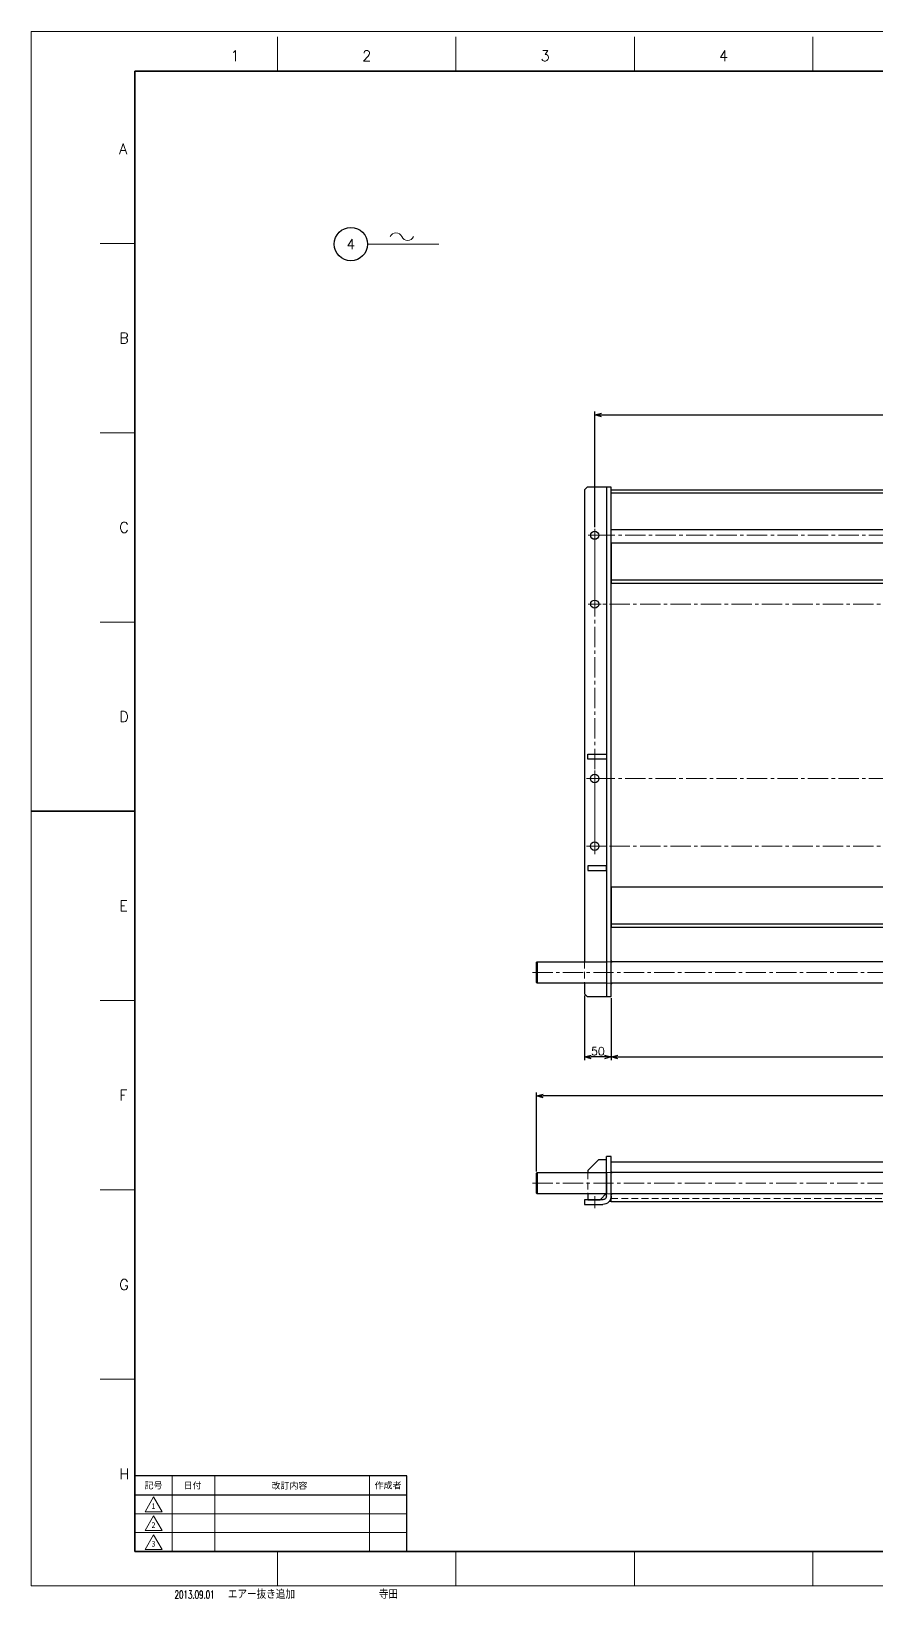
# Model space of a CAD drawing. Header units: millimetres. Extents: x 0 to 4141, y -24 to 2915.
# Drawn here: x 0 to 1586, y -24 to 2915 of the extents above; entities that cross this region are included whole.
import ezdxf
from ezdxf import colors
from ezdxf.entities.mleader import LeaderData, LeaderLine
from ezdxf.enums import TextEntityAlignment as Align
from ezdxf.math import Vec2, Vec3

# ---------------------------------------------------------------- set-up
doc = ezdxf.new("R2010")
doc.units = ezdxf.units.MM
doc.header["$LTSCALE"] = 2
doc.header["$PDMODE"] = 99
doc.header["$PDSIZE"] = 1
doc.linetypes.add('CENTER2', pattern=[28.575, 19.05, -3.175, 3.175, -3.175])
doc.linetypes.add('HIDDEN', pattern=[9.525, 6.35, -3.175])
for name, color, linetype, lineweight in [('04_HIDDEN', 2, 'HIDDEN', 13), ('05_CENTER', 4, 'CENTER2', 13), ('08_DIM', 3, 'Continuous', 13), ('90_FRAME', 5, 'Continuous', 35)]:
    doc.layers.add(name, color=color, linetype=linetype, lineweight=lineweight)
doc.layers.add('91_BLANK', color=5, linetype='Continuous', lineweight=0, plot=False)
doc.styles.add('KSS_TXT', font='txt.shx', dxfattribs={"bigfont": 'extfont2.shx'})
doc.styles.add('MS_G', font='MS Gothic.ttf')
doc.styles.get("Standard").update_dxf_attribs({"font": 'txt.shx', "bigfont": 'extfont2.shx'})
doc.styles.add('表題用', font='MS PGothic.ttf')
doc.dimstyles.new('KSS_DIM', dxfattribs={"dimscale": 5, "dimtxt": 3, "dimasz": 2.5, "dimexe": 1.25, "dimexo": 0.625, "dimtad": 1, "dimdsep": 46, "dimtxsty": 'KSS_TXT', "dimblk": 'OPEN30', "dimcen": 0, "dimazin": 2, "dimtfac": 0.75, "dimtmove": 0, "dimatfit": 3, "dimldrblk": 'OPEN30', "dimfxl": 1.25, "dimtolj": 1, "dimarcsym": 0})

# ---------------------------------------------------------------- blocks, each defined once
blk = doc.blocks.new('AM_BALLOON1')
at = {"transparency": 16777216}
blk.add_circle((0, 0), 5, dxfattribs=at)
blk.add_attdef('B_NUMBER', text='', height=3, dxfattribs=at).set_placement((0, 0), align=Align.MIDDLE_CENTER)
blk = doc.blocks.new('_OPEN')
at = {"color": 0, "linetype": 'ByBlock'}
for p, q in [((-1, 0.17), (0, 0)), ((0, 0), (-1, -0.17)), ((0, 0), (-1, 0))]:
    blk.add_line(p, q, dxfattribs=at)
blk = doc.blocks.new('_Open30')
at = {"color": 0, "linetype": 'ByBlock', "lineweight": -2}
for p, q in [((-1, 0.27), (0, 0)), ((0, 0), (-1, -0.27)), ((0, 0), (-1, 0))]:
    blk.add_line(p, q, dxfattribs=at)
blk = doc.blocks.new('*D149')
at = {"layer": '08_DIM', "color": 0, "lineweight": -2, "transparency": 16777216}
for p, q in [((1037.8, 1107), (1037.8, 985.4)), ((1087.8, 1102), (1087.8, 985.4)), ((1075.3, 991.7), (1050.3, 991.7))]:
    blk.add_line(p, q, dxfattribs=at)
at = {"layer": 'Defpoints', "color": 0, "transparency": 16777216}
for p in [(1037.8, 1110.2), (1087.8, 1105.2), (1037.8, 991.7)]:
    blk.add_point(p, dxfattribs=at)
at = {"layer": '08_DIM', "color": 0, "lineweight": -2, "transparency": 16777216, "xscale": 12.5, "yscale": 12.5, "zscale": 12.5, "rotation": 180}
blk.add_blockref('_Open30', (1037.8, 991.7), dxfattribs=at)
at = {"layer": '08_DIM', "color": 0, "lineweight": -2, "transparency": 16777216, "xscale": 12.5, "yscale": 12.5, "zscale": 12.5}
blk.add_blockref('_Open30', (1087.8, 991.7), dxfattribs=at)
at = {"layer": '08_DIM', "color": 0, "transparency": 16777216, "insert": (1062.8, 1002.3), "char_height": 15, "attachment_point": 5, "style": 'KSS_TXT'}
blk.add_mtext('\\A1;50', dxfattribs=at)
blk = doc.blocks.new('*D150')
at = {"layer": '08_DIM', "color": 0, "lineweight": -2, "transparency": 16777216}
for p, q in [((1087.8, 1102), (1087.8, 985.4)), ((2977.8, 1102), (2977.8, 985.4)), ((1100.3, 991.7), (2965.3, 991.7))]:
    blk.add_line(p, q, dxfattribs=at)
at = {"layer": 'Defpoints', "color": 0, "transparency": 16777216}
for p in [(1087.8, 1105.2), (2977.8, 1105.2), (2977.8, 991.7)]:
    blk.add_point(p, dxfattribs=at)
at = {"layer": '08_DIM', "color": 0, "lineweight": -2, "transparency": 16777216, "xscale": 12.5, "yscale": 12.5, "zscale": 12.5, "rotation": 180}
blk.add_blockref('_Open30', (1087.8, 991.7), dxfattribs=at)
at = {"layer": '08_DIM', "color": 0, "lineweight": -2, "transparency": 16777216, "xscale": 12.5, "yscale": 12.5, "zscale": 12.5}
blk.add_blockref('_Open30', (2977.8, 991.7), dxfattribs=at)
at = {"layer": '08_DIM', "color": 0, "transparency": 16777216, "insert": (2032.8, 1002.3), "char_height": 15, "attachment_point": 5, "style": 'KSS_TXT'}
blk.add_mtext('\\A1;1890', dxfattribs=at)
blk = doc.blocks.new('*D161')
at = {"layer": '08_DIM', "color": 0, "lineweight": -2, "transparency": 16777216}
for p, q in [((1056.8, 1984.7), (1056.8, 2201.6)), ((1069.3, 2195.4), (2996.3, 2195.4)), ((3008.8, 1984.7), (3008.8, 2201.6))]:
    blk.add_line(p, q, dxfattribs=at)
at = {"layer": 'Defpoints', "color": 0, "transparency": 16777216}
for p in [(3008.8, 2195.4), (1056.8, 1981.6), (3008.8, 1981.6)]:
    blk.add_point(p, dxfattribs=at)
at = {"layer": '08_DIM', "color": 0, "lineweight": -2, "transparency": 16777216, "xscale": 12.5, "yscale": 12.5, "zscale": 12.5, "rotation": 180}
blk.add_blockref('_Open30', (1056.8, 2195.4), dxfattribs=at)
at = {"layer": '08_DIM', "color": 0, "lineweight": -2, "transparency": 16777216, "xscale": 12.5, "yscale": 12.5, "zscale": 12.5}
blk.add_blockref('_Open30', (3008.8, 2195.4), dxfattribs=at)
at = {"layer": '08_DIM', "color": 0, "transparency": 16777216, "insert": (2032.8, 2206), "char_height": 15, "attachment_point": 5, "style": 'KSS_TXT'}
blk.add_mtext('\\A1;1952', dxfattribs=at)
blk = doc.blocks.new('p1ba05')
for centre, start, end in [((-2.95, 0.29), 24.2276, 155.5758), ((0, 1.62), 204.2276, 335.5758)]:
    blk.add_arc(centre, 1.62, start, end)
blk = doc.blocks.new('A$C67F20274_1_1_1')
h = blk.add_hatch(color=3)
h.dxf.hatch_style = 1
h.paths.add_polyline_path([(0, -2), (0, 0), (-2, 0)])
at = {"color": 3}
blk.add_lwpolyline([(0, 0), (-2, 0), (-2, 0), (0, -2)], close=True, dxfattribs=at)
blk = doc.blocks.new('A$C4FEB355B_1')
at = {"color": 0}
for p, q in [((-31, 90), (-22, 90)), ((-31, 16), (-31, 90)), ((-22, 16), (-22, 90)), ((19, 0), (-15, 0)), ((19, 9), (19, 0))]:
    blk.add_line(p, q, dxfattribs=at)
for points in [[(-22, 84), (-7, 84), (13, 64), (13, 60)], [(13, 20), (13, 9), (-10, 9), (-22, 21), (-22, 84)]]:
    blk.add_lwpolyline(points, dxfattribs=at)
blk.add_lwpolyline([(-22, 16), (-22, 16, 0.414214), (-15, 9), (19, 9)], format="xyb", dxfattribs=at)
blk.add_arc((-15, 16), 16, 180, 270, dxfattribs=at)
at = {"layer": '04_HIDDEN'}
blk.add_lwpolyline([(13, 60), (13, 20)], dxfattribs=at)
at = {"layer": '05_CENTER'}
blk.add_line((0, -6.7), (0, 15.7), dxfattribs=at)
blk = doc.blocks.new('*D183')
at = {"layer": '08_DIM', "color": 0, "lineweight": -2, "transparency": 16777216}
for p, q in [((947.8, 777.1), (947.8, 924.9)), ((3105.3, 918.6), (960.3, 918.6)), ((3117.8, 777.1), (3117.8, 924.9))]:
    blk.add_line(p, q, dxfattribs=at)
at = {"layer": 'Defpoints', "color": 0, "transparency": 16777216}
for p in [(947.8, 918.6), (947.8, 774), (3117.8, 774)]:
    blk.add_point(p, dxfattribs=at)
at = {"layer": '08_DIM', "color": 0, "lineweight": -2, "transparency": 16777216, "xscale": 12.5, "yscale": 12.5, "zscale": 12.5, "rotation": 180}
blk.add_blockref('_Open30', (947.8, 918.6), dxfattribs=at)
at = {"layer": '08_DIM', "color": 0, "lineweight": -2, "transparency": 16777216, "xscale": 12.5, "yscale": 12.5, "zscale": 12.5}
blk.add_blockref('_Open30', (3117.8, 918.6), dxfattribs=at)
at = {"layer": '08_DIM', "color": 0, "transparency": 16777216, "insert": (2032.8, 929.2), "char_height": 15, "attachment_point": 5, "style": 'KSS_TXT'}
blk.add_mtext('\\A1;2170', dxfattribs=at)

msp = doc.modelspace()

# ---------------------------------------------------------------- linework, layer by layer
at = {"color": 0}
for p, q in [((1078.793, 2060.16), (1078.793, 1105.16)), ((1087.793, 2049.16), (2977.793, 2049.16)), ((1087.793, 1886.16), (2977.793, 1886.16)), ((1087.793, 1241.16), (2977.793, 1241.16)), ((948.793, 1170.16), (948.793, 1130.16)), ((2977.793, 1170.16), (1087.793, 1170.16)), ((2977.793, 1130.16), (1087.793, 1130.16)), ((948.793, 775.013), (948.793, 735.013)), ((2977.793, 775.013), (1087.793, 775.013)), ((2977.793, 735.013), (1087.793, 735.013))]:
    msp.add_line(p, q, dxfattribs=at)
msp.add_lwpolyline([(1037.793, 1130.16), (1037.793, 1110.16), (1042.793, 1105.16), (1087.793, 1105.16), (1087.793, 2060.16), (1042.793, 2060.16), (1037.793, 2055.16), (1037.793, 1170.16)], dxfattribs=at)
for points in [[(1087.793, 2055.16), (2977.793, 2055.16), (2977.793, 1980.16), (1087.793, 1980.16)], [(1087.793, 1880.16), (2977.793, 1880.16), (2977.793, 1955.16), (1087.793, 1955.16)], [(1078.793, 1550.16), (1043.793, 1550.16), (1043.793, 1559.16), (1078.793, 1559.16)], [(1078.793, 1350.16), (1043.793, 1350.16), (1043.793, 1341.16), (1078.793, 1341.16)], [(1087.793, 1235.16), (2977.793, 1235.16), (2977.793, 1310.16), (1087.793, 1310.16)], [(1078.793, 1170.16), (1078.793, 1130.16), (948.793, 1130.16), (947.793, 1131.16), (947.793, 1169.16), (948.793, 1170.16)], [(1087.793, 795.013), (2977.793, 795.013), (2977.793, 720.013), (1087.793, 720.013)], [(1078.793, 775.013), (1078.793, 735.013), (948.793, 735.013), (947.793, 736.013), (947.793, 774.013), (948.793, 775.013)]]:
    msp.add_lwpolyline(points, close=True, dxfattribs=at)
for centre, radius in [((1056.793, 1969.66), 7.5), ((1056.793, 1840.66), 7.5), ((1056.793, 1513.66), 8), ((1056.793, 1386.66), 8)]:
    msp.add_circle(centre, radius, dxfattribs=at)
at = {"color": 3}
msp.add_arc((1087.793, 731.013), 10, 251.790043, 270, dxfattribs=at)
at = {"layer": '04_HIDDEN'}
for p, q in [((1037.793, 1170.16), (1037.793, 1130.16)), ((1078.793, 1170.16), (1087.793, 1170.16)), ((1078.793, 1130.16), (1087.793, 1130.16)), ((1078.793, 775.013), (1087.793, 775.013)), ((1078.793, 735.013), (1087.793, 735.013)), ((1087.793, 726.013), (2977.793, 726.013))]:
    msp.add_line(p, q, dxfattribs=at)
at = {"layer": '05_CENTER'}
for p, q in [((1044.898, 1969.66), (1068.689, 1969.66)), ((1056.793, 1957.764), (1056.793, 1981.556)), ((1056.793, 1969.66), (1056.793, 1386.66)), ((1056.793, 1828.764), (1056.793, 1852.556)), ((1044.898, 1840.66), (1068.689, 1840.66)), ((1056.793, 1498.599), (1056.793, 1528.72)), ((1041.733, 1513.66), (1071.854, 1513.66)), ((1041.733, 1386.66), (1071.854, 1386.66)), ((1056.793, 1371.599), (1056.793, 1401.72)), ((940.011, 1150.16), (3125.576, 1150.16)), ((940.011, 755.013), (3125.576, 755.013))]:
    msp.add_line(p, q, dxfattribs=at)
for points in [[(3008.793, 1840.66), (1056.793, 1840.66), (1056.793, 1969.66), (3008.795, 1969.66)], [(3008.793, 1386.66), (1056.793, 1386.66), (1056.793, 1513.66), (3008.793, 1513.66)]]:
    msp.add_lwpolyline(points, close=True, dxfattribs=at)
at = {"layer": '08_DIM'}
msp.add_line((630.746, 2515.674), (764.757, 2515.674), dxfattribs=at)
at = {"layer": '90_FRAME', "color": 4, "lineweight": 13}
for p, q in [((461.877, 2839.789), (461.877, 2904.599)), ((796.544, 2839.789), (796.544, 2904.599)), ((1131.211, 2839.789), (1131.211, 2904.599)), ((1465.878, 2839.789), (1465.878, 2904.599)), ((194.23, 2517.113), (129.42, 2517.113)), ((194.23, 2162.127), (129.42, 2162.127)), ((194.23, 1807.141), (129.42, 1807.141)), ((194.23, 1097.169), (129.42, 1097.169)), ((194.23, 742.182), (129.42, 742.182)), ((194.23, 387.196), (129.42, 387.196)), ((461.877, 0), (461.877, 64.52)), ((796.544, 0), (796.544, 64.52)), ((1131.211, 0), (1131.211, 64.52)), ((1465.878, 0), (1465.878, 64.52))]:
    msp.add_line(p, q, dxfattribs=at)
at = {"layer": '90_FRAME'}
msp.add_line((0, 1452.155), (194.23, 1452.155), dxfattribs=at)
at = {"layer": '90_FRAME', "color": 0, "lineweight": 13}
for p, q in [((264.23, 64.52), (264.23, 205.948)), ((344.23, 64.52), (344.23, 205.948)), ((634.23, 64.52), (634.23, 205.948)), ((194.23, 135.234), (704.23, 135.234)), ((194.23, 99.877), (704.23, 99.877))]:
    msp.add_line(p, q, dxfattribs=at)
at = {"layer": '90_FRAME', "color": 0, "lineweight": 25}
msp.add_line((194.23, 170.591), (704.23, 170.591), dxfattribs=at)
at = {"layer": '90_FRAME'}
msp.add_lwpolyline([(194.23, 64.52), (4076.195, 64.52), (4076.195, 2839.789), (194.23, 2839.789)], close=True, dxfattribs=at)
at = {"layer": '90_FRAME', "color": 0, "lineweight": 25}
msp.add_lwpolyline([(194.23, 64.52), (704.23, 64.52), (704.23, 205.948), (194.23, 205.948)], close=True, dxfattribs=at)
at = {"layer": '90_FRAME', "color": 0, "lineweight": 13}
for points in [[(213.319, 138.989), (229.23, 166.548), (245.14, 138.989), (213.319, 138.989)], [(213.319, 103.632), (229.23, 131.19), (245.14, 103.632), (213.319, 103.632)], [(213.319, 68.275), (229.23, 95.833), (245.14, 68.275), (213.319, 68.275)]]:
    msp.add_lwpolyline(points, dxfattribs=at)
at = {"layer": '91_BLANK'}
msp.add_lwpolyline([(0, 0), (4141.004, 0), (4141.004, 2914.599), (0, 2914.599)], close=True, dxfattribs=at)

# ---------------------------------------------------------------- block references
at = {"rotation": 180}
for p in [(1087.793, 1170.16), (1087.793, 775.013), (1087.793, 775.013)]:
    msp.add_blockref('A$C67F20274_1_1_1', p, dxfattribs=at)
at = {"xscale": -1}
for p in [(1087.793, 1130.16), (1087.793, 735.013), (1087.793, 735.013)]:
    msp.add_blockref('A$C67F20274_1_1_1', p, dxfattribs=at)
at = {"color": 0, "xscale": -1}
msp.add_blockref('A$C4FEB355B_1', (1056.793, 715.013), dxfattribs=at)
at = {"layer": '08_DIM', "xscale": 7.5, "yscale": 7.5, "zscale": 7.5}
msp.add_blockref('p1ba05', (706.118, 2522.512), dxfattribs=at)

# ---------------------------------------------------------------- texts
at = {"layer": '90_FRAME', "color": 0, "lineweight": 13, "style": 'KSS_TXT'}
for s, p in [('1', (381.884, 2852.698)), ('2', (629.21, 2852.698)), ('3', (963.877, 2852.698)), ('4', (1298.545, 2852.698))]:
    msp.add_text(s, height=20, dxfattribs=at).set_placement(p, align=Align.BOTTOM_CENTER)
for s, p in [('A', (164.787, 2694.606)), ('B', (164.787, 2339.62)), ('C', (164.787, 1984.634)), ('D', (164.787, 1629.648)), ('E', (164.787, 1274.662)), ('F', (164.787, 919.675)), ('G', (164.787, 564.689)), ('H', (164.787, 209.703))]:
    msp.add_text(s, height=20, dxfattribs=at).set_placement(p, align=Align.MIDDLE_LEFT)
at = {"layer": '90_FRAME', "color": 0, "style": '表題用'}
for s, p in [('記号', (229.23, 188.27)), ('日付', (302.512, 188.27)), ('作成者', (669.23, 188.27))]:
    msp.add_text(s, height=12, dxfattribs=at).set_placement(p, align=Align.MIDDLE_CENTER)
msp.add_text('改訂内容', height=12, dxfattribs=at).set_placement((484.23, 188.27), align=Align.MIDDLE)
at = {"layer": '90_FRAME', "color": 0, "lineweight": 13, "style": 'MS_G'}
for s, p in [('1', (229.23, 149.377)), ('2', (229.23, 114.02)), ('3', (229.23, 78.663))]:
    msp.add_text(s, height=10.607, dxfattribs=at).set_placement(p, align=Align.MIDDLE)
at = {"layer": '90_FRAME', "color": 3, "lineweight": 13, "width": 0.65}
msp.add_text('2013.09.01', height=15, dxfattribs=at).set_placement((268.71, -23.999))
at = {"layer": '90_FRAME', "color": 3, "lineweight": 13}
for s, p in [('エアー抜き追加', (368.668, -23.999)), ('寺田', (651.851, -23.999))]:
    msp.add_text(s, height=15, dxfattribs=at).set_placement(p)

# ---------------------------------------------------------------- dimensions: what is measured, and where the dimension line sits
at = {"layer": '08_DIM'}
for base, p1, p2, picture, middle in [((3008.793, 2195.355), (1056.793, 1981.556), (3008.793, 1981.556), '*D161', (2032.793, 2205.991)), ((1037.793, 991.671), (1087.793, 1105.16), (1037.793, 1110.16), '*D149', (1062.793, 1002.307)), ((2977.793, 991.671), (1087.793, 1105.16), (2977.793, 1105.16), '*D150', (2032.793, 1002.296)), ((947.793, 918.602), (3117.793, 774.013), (947.793, 774.013), '*D183', (2032.793, 929.227))]:
    dim = msp.add_linear_dim(base=base, p1=p1, p2=p2, dimstyle='KSS_DIM', override={"dimarcsym": 1}, dxfattribs=at)
    dim.commit()
    dim.dimension.update_dxf_attribs({"geometry": picture, "text_midpoint": middle})

# ---------------------------------------------------------------- leaders
ml = msp.add_multileader_block('Standard', dxfattribs=at)
ml.set_content('AM_BALLOON1', color=256, scale=6.25)
ml.set_attribute('B_NUMBER', '4', width=0)
ml.set_leader_properties(color=256, linetype='ByLayer', lineweight=-1)
ml.set_arrow_properties(name='OPEN')
ml.build(insert=Vec2(0, 0))
ml.multileader.update_dxf_attribs({"leader_type": 0, "has_dogleg": 0, "text_right_attachment_type": 6, "dogleg_length": 0, "arrow_head_size": 12.5, "scale": 2.5, "block_connection_type": 1})
ctx = ml.context
ctx.base_point, ctx.scale, ctx.char_height, ctx.arrow_head_size, ctx.landing_gap_size, ctx.plane_origin = Vec3(599.452, 2515.714), 2.5, 25, 12.5, 12.5, Vec3(599.452, 2515.714)
ctx.right_attachment, ctx.attachment_type = 6, 1
notes = []
notes.append((ctx, [(0, (0, 0, 0), (0, 0), (1, 0), 1, [])]))
ctx.block.insert = Vec3(599.452, 2515.714)
for ctx, leaders in notes:
    for number, flags, end, landing, length, lines in leaders:
        leader = LeaderData()
        leader.index, (leader.has_last_leader_line, leader.has_dogleg_vector, leader.attachment_direction) = number, flags
        leader.last_leader_point, leader.dogleg_vector, leader.dogleg_length = Vec3(end), Vec3(landing), length
        for number, points, colour, breaks in lines:
            line = LeaderLine()
            line.index, line.vertices, line.color, line.breaks = number, Vec3.list(points), colors.encode_raw_color(colour), breaks
            leader.lines.append(line)
        ctx.leaders.append(leader)

doc.saveas('drawing.dxf')
